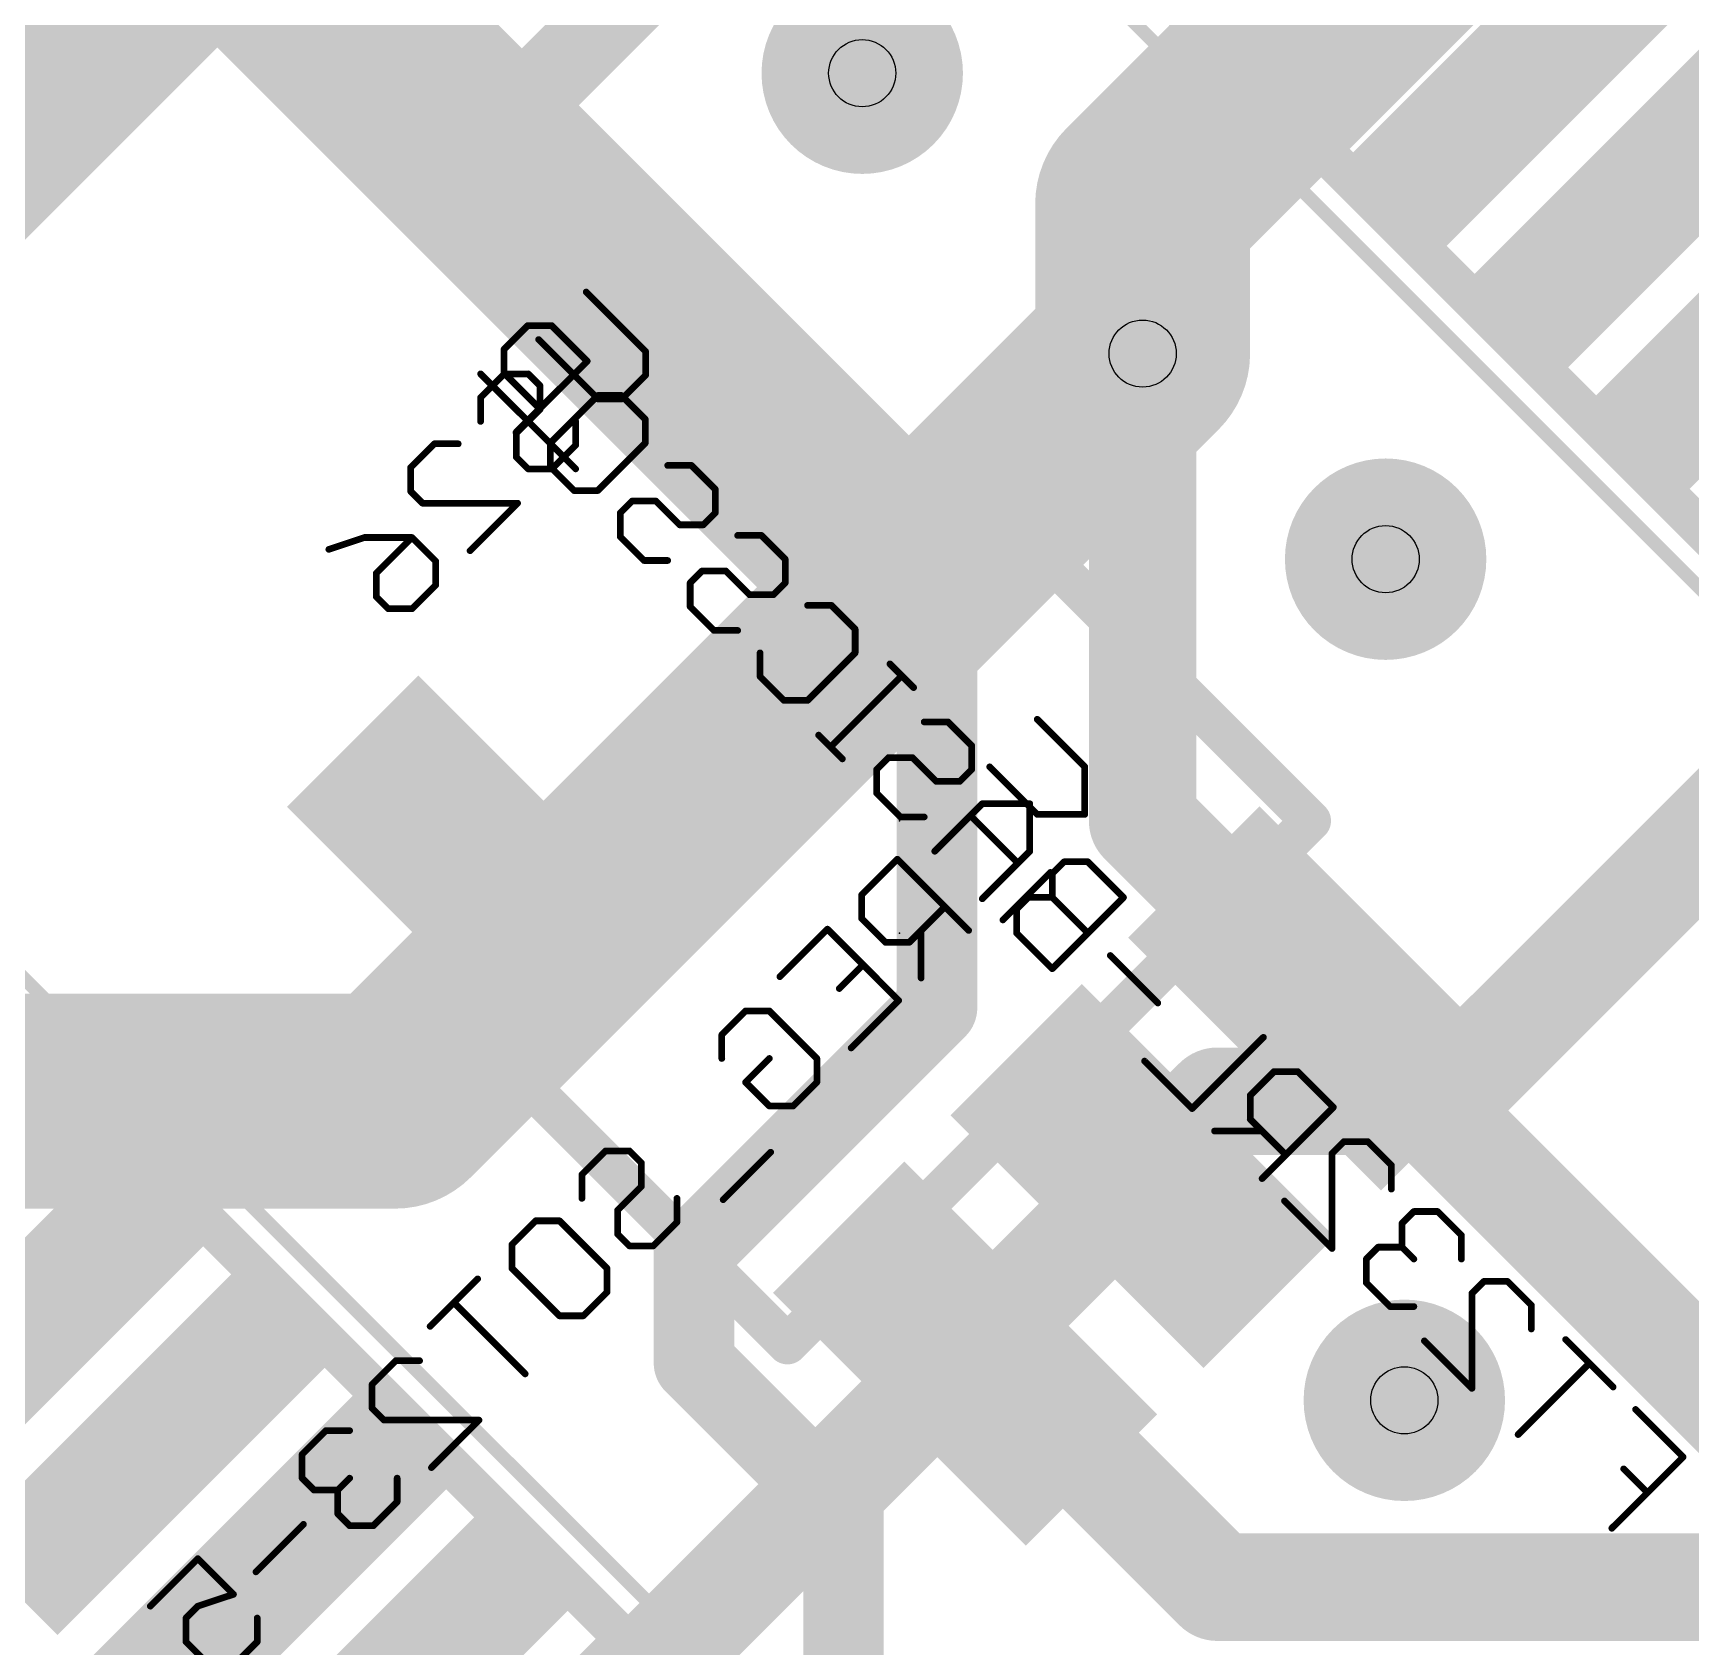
# Model space of a CAD drawing. Extents: x -76 to 580, y -41 to 95.
# Drawn here: x 114.24 to 120.51, y 7.62 to 13.73 of the extents above; entities that cross this region are included whole.
import ezdxf

# ---------------------------------------------------------------- set-up
doc = ezdxf.new("R2010")
doc.units = 0
for name, color, linetype in [('1', 22, 'CONTINUOUS'), ('16', 175, 'CONTINUOUS'), ('18', 82, 'CONTINUOUS'), ('22', 2, 'CONTINUOUS'), ('24', 7, 'CONTINUOUS'), ('26', 253, 'CONTINUOUS'), ('28', 253, 'CONTINUOUS'), ('29', 253, 'CONTINUOUS'), ('30', 253, 'CONTINUOUS'), ('32', 253, 'CONTINUOUS'), ('44', 253, 'CONTINUOUS'), ('52', 253, 'CONTINUOUS')]:
    doc.layers.add(name, color=color, linetype=linetype)

# ---------------------------------------------------------------- blocks, each defined once
blk = doc.blocks.new('RECT')
blk.add_solid([(-0.5, -0.5), (0.5, -0.5), (-0.5, 0.5), (0.5, 0.5)])
blk = doc.blocks.new('ROUNDV')
at = {"const_width": 0.5}
blk.add_lwpolyline([(0, -0.25, 1), (0, 0.25, 1), (0, -0.25)], format="xyb", dxfattribs=at)

msp = doc.modelspace()

# ---------------------------------------------------------------- linework, layer by layer
at = {"layer": '1'}
for points, const_width in [([(125.5822, 20.2233), (118.4404, 13.0815)], 0.8128), ([(115.0463, 14.3543), (112.2886, 11.5966)], 0.8128), ([(123.6023, 13.7179), (119.5718, 9.6874)], 0.4064), ([(118.4404, 13.0815), (118.4404, 12.5158)], 0.8128), ([(118.4404, 12.5158), (115.612, 9.6874)], 0.8128), ([(115.612, 9.6874), (99.3485, 9.6874)], 0.8128), ([(118.7232, 9.6874), (114.6927, 5.6569)], 0.4064), ([(119.5718, 9.6874), (118.7232, 9.6874)], 0.4064)]:
    msp.add_lwpolyline(points, dxfattribs=dict(at, const_width=const_width))
for points, const_width in [([(118.6436, 13.0815, 1), (118.2372, 13.0815)], 0.4064), ([(118.2967, 13.2252, 1), (118.5841, 12.9378)], 0.4064), ([(118.5841, 12.3721, 1), (118.2967, 12.6595)], 0.4064), ([(118.2372, 12.5158, 1), (118.6436, 12.5158)], 0.4064), ([(115.4683, 9.831, 1), (115.7556, 9.5437)], 0.4064), ([(115.612, 9.4842, 1), (115.612, 9.8906)], 0.4064), ([(118.7232, 9.789, 1), (118.7232, 9.5858)], 0.2032), ([(118.7951, 9.6155, 1), (118.6514, 9.7592)], 0.2032), ([(119.4999, 9.7592, 1), (119.6436, 9.6155)], 0.2032), ([(119.5718, 9.5858, 1), (119.5718, 9.789)], 0.2032)]:
    msp.add_lwpolyline(points, format="xyb", dxfattribs=dict(at, const_width=const_width))
at = {"layer": '16'}
for points, const_width in [([(117.9673, 15.3308), (116.0009, 13.3643)], 0.3048), ([(115.0463, 14.1421), (116.0009, 13.1875)], 0.8128), ([(119.3462, 13.9519), (118.4404, 13.0461)], 0.4064), ([(116.0009, 13.1875), (117.2736, 11.9148)], 0.8128), ([(116.0009, 13.3643), (116.0009, 13.1875)], 0.3048), ([(118.4404, 13.0461), (118.4404, 12.5158)], 0.4064), ([(118.4404, 12.5158), (118.4404, 10.748)], 0.4064), ([(117.2736, 11.9148), (117.3443, 11.8441)], 0.8128), ([(117.3443, 11.632), (117.3443, 11.8441)], 0.3048), ([(117.6626, 11.3137), (117.3443, 11.632)], 0.3048), ([(117.6626, 10.0409), (117.6626, 11.3137)], 0.3048), ([(118.4404, 10.748), (119.1122, 10.0762)], 0.4064), ([(119.1122, 10.0762), (121.1981, 7.9903)], 0.4064), ([(116.7433, 9.1217), (117.6626, 10.0409)], 0.3048), ([(116.7433, 8.6974), (116.7433, 9.1217)], 0.3048), ([(117.8394, 8.662), (117.7687, 8.7327)], 0.4064), ([(117.309, 8.1317), (116.7433, 8.6974)], 0.3048), ([(117.8394, 8.662), (117.9101, 8.662)], 0.4064), ([(117.9101, 8.662), (118.7232, 7.8489)], 0.4064), ([(117.309, 7.3186), (117.309, 8.1317)], 0.3048), ([(118.7232, 7.8489), (121.1274, 7.8489)], 0.4064)]:
    msp.add_lwpolyline(points, dxfattribs=dict(at, const_width=const_width))
for points, const_width in [([(116.1445, 13.3312, 1), (115.8572, 13.0439)], 0.4064), ([(115.8572, 13.0439, 1), (116.1445, 13.3312)], 0.4064), ([(116.0771, 13.3643, 1), (115.9247, 13.3643)], 0.1524), ([(115.947, 13.4182, 1), (116.0547, 13.3104)], 0.1524), ([(115.9247, 13.1875, 1), (116.0771, 13.1875)], 0.1524), ([(118.542, 13.0461, 1), (118.3388, 13.0461)], 0.2032), ([(118.3685, 13.118, 1), (118.5122, 12.9743)], 0.2032), ([(118.542, 12.5158, 1), (118.3388, 12.5158)], 0.2032), ([(118.3388, 12.5158, 1), (118.542, 12.5158)], 0.2032), ([(117.4173, 12.0585, 1), (117.1299, 11.7711)], 0.4064), ([(117.1299, 11.7711, 1), (117.4173, 12.0585)], 0.4064), ([(117.2006, 11.7004, 1), (117.488, 11.9878)], 0.4064), ([(117.4205, 11.8441, 1), (117.2681, 11.8441)], 0.1524), ([(117.3982, 11.6859, 1), (117.2904, 11.5781)], 0.1524), ([(117.2681, 11.632, 1), (117.4205, 11.632)], 0.1524), ([(117.7388, 11.3137, 1), (117.5864, 11.3137)], 0.1524), ([(117.6087, 11.2598, 1), (117.7164, 11.3676)], 0.1524), ([(118.5122, 10.8199, 1), (118.3685, 10.6762)], 0.2032), ([(118.3388, 10.748, 1), (118.542, 10.748)], 0.2032), ([(119.1841, 10.148, 1), (119.0404, 10.0044)], 0.2032), ([(119.0404, 10.0044, 1), (119.1841, 10.148)], 0.2032), ([(117.7164, 9.987, 1), (117.6087, 10.0948)], 0.1524), ([(117.5864, 10.0409, 1), (117.7388, 10.0409)], 0.1524), ([(116.8195, 9.1217, 1), (116.6671, 9.1217)], 0.1524), ([(116.6894, 9.1756, 1), (116.7972, 9.0678)], 0.1524), ([(117.8405, 8.8045, 1), (117.6969, 8.6609)], 0.2032), ([(116.7972, 8.7513, 1), (116.6894, 8.6435)], 0.1524), ([(117.8394, 8.7636, 1), (117.8394, 8.5604)], 0.2032), ([(117.982, 8.7338, 1), (117.8383, 8.5901)], 0.2032), ([(117.9101, 8.5604, 1), (117.9101, 8.7636)], 0.2032), ([(117.7676, 8.5901, 1), (117.9113, 8.7338)], 0.2032), ([(116.6671, 8.6974, 1), (116.8195, 8.6974)], 0.1524), ([(117.3852, 8.1317, 1), (117.2328, 8.1317)], 0.1524), ([(117.2551, 8.0778, 1), (117.3629, 8.1856)], 0.1524), ([(118.7232, 7.9505, 1), (118.7232, 7.7473)], 0.2032), ([(118.6514, 7.777, 1), (118.7951, 7.9207)], 0.2032)]:
    msp.add_lwpolyline(points, format="xyb", dxfattribs=dict(at, const_width=const_width))
at = {"layer": '22', "const_width": 0.1524}
for points in [[(123.2664, 9.1394), (115.9125, 16.4933)], [(111.7759, 12.3567), (119.1298, 5.0028)]]:
    msp.add_lwpolyline(points, dxfattribs=at)
at = {"layer": '24'}
for p in [(117.5211, 10.748), (117.5211, 10.3238)]:
    msp.add_point(p, dxfattribs=at)
at = {"layer": '26', "const_width": 0.0254}
for points in [[(116.3355, 12.7487), (116.5602, 12.524)], [(116.3805, 12.3442), (116.1558, 12.5689)], [(116.5602, 12.524), (116.5602, 12.4341)], [(116.026, 12.4391), (115.9361, 12.3492)], [(115.9361, 12.4391), (116.2956, 12.0796)], [(116.1159, 12.4391), (116.026, 12.4391)], [(116.1608, 12.3942), (116.1159, 12.4391)], [(116.5602, 12.4341), (116.4703, 12.3442)], [(115.9361, 12.3492), (115.9361, 12.2593)], [(116.1608, 12.3043), (116.1608, 12.3942)], [(116.4703, 12.3442), (116.3805, 12.3442)], [(116.0709, 12.2144), (116.1608, 12.3043)], [(116.2956, 12.2593), (116.2956, 12.1695)], [(115.6715, 12.0846), (115.7614, 12.1745)], [(115.7614, 12.1745), (115.8513, 12.1745)], [(116.0709, 12.1245), (116.0709, 12.2144)], [(116.2956, 12.1695), (116.2057, 12.0796)], [(116.1159, 12.0796), (116.0709, 12.1245)], [(115.6715, 11.9947), (115.6715, 12.0846)], [(116.2057, 12.0796), (116.1159, 12.0796)], [(115.7164, 11.9498), (115.6715, 11.9947)], [(116.076, 11.9498), (115.7164, 11.9498)], [(115.8962, 11.77), (116.076, 11.9498)], [(115.362, 11.7751), (115.4968, 11.82)], [(115.4968, 11.82), (115.6765, 11.82)], [(115.5417, 11.6852), (115.6765, 11.82)], [(115.6765, 11.82), (115.7664, 11.7301)], [(115.7664, 11.7301), (115.7664, 11.6403)], [(115.5417, 11.5953), (115.5417, 11.6852)], [(115.5867, 11.5504), (115.5417, 11.5953)], [(115.7664, 11.6403), (115.6765, 11.5504)], [(115.6765, 11.5504), (115.5867, 11.5504)]]:
    msp.add_lwpolyline(points, dxfattribs=at)
at = {"layer": '26', "const_width": 0.0127}
for points in [[(116.34, 12.7531, 1), (116.331, 12.7442)], [(116.1603, 12.5734, 1), (116.1513, 12.5644)], [(116.5666, 12.524, 1), (116.5539, 12.524)], [(116.5557, 12.5195, 1), (116.5647, 12.5284)], [(115.9406, 12.4436, 1), (115.9316, 12.4346)], [(116.026, 12.4455, 1), (116.026, 12.4328)], [(116.0305, 12.4346, 1), (116.0215, 12.4436)], [(116.1204, 12.4436, 1), (116.1114, 12.4346)], [(116.1159, 12.4328, 1), (116.1159, 12.4455)], [(116.5539, 12.4341, 1), (116.5666, 12.4341)], [(116.5647, 12.4296, 1), (116.5557, 12.4386)], [(115.9316, 12.3537, 1), (115.9406, 12.3447)], [(115.9425, 12.3492, 1), (115.9298, 12.3492)], [(116.1672, 12.3942, 1), (116.1545, 12.3942)], [(116.1563, 12.3897, 1), (116.1653, 12.3987)], [(116.3805, 12.3505, 1), (116.3805, 12.3378)], [(116.376, 12.3397, 1), (116.385, 12.3487)], [(116.4659, 12.3487, 1), (116.4748, 12.3397)], [(116.4703, 12.3378, 1), (116.4703, 12.3505)], [(116.1545, 12.3043, 1), (116.1672, 12.3043)], [(116.1653, 12.2998, 1), (116.1563, 12.3088)], [(115.9298, 12.2593, 1), (115.9425, 12.2593)], [(116.302, 12.2593, 1), (116.2893, 12.2593)], [(115.7614, 12.1808, 1), (115.7614, 12.1682)], [(115.7659, 12.17, 1), (115.7569, 12.179)], [(115.8513, 12.1681, 1), (115.8513, 12.1808)], [(116.0664, 12.2189, 1), (116.0754, 12.2099)], [(116.0773, 12.2144, 1), (116.0646, 12.2144)], [(116.2893, 12.1695, 1), (116.302, 12.1695)], [(116.3001, 12.165, 1), (116.2911, 12.174)], [(116.0754, 12.129, 1), (116.0664, 12.12)], [(116.0646, 12.1245, 1), (116.0773, 12.1245)], [(115.667, 12.0891, 1), (115.676, 12.0801)], [(115.6779, 12.0846, 1), (115.6652, 12.0846)], [(116.1159, 12.0859, 1), (116.1159, 12.0732)], [(116.1114, 12.0751, 1), (116.1204, 12.0841)], [(116.2013, 12.0841, 1), (116.2102, 12.0751)], [(116.2057, 12.0732, 1), (116.2057, 12.0859)], [(116.2911, 12.0751, 1), (116.3001, 12.0841)], [(115.676, 11.9992, 1), (115.667, 11.9903)], [(115.6652, 11.9947, 1), (115.6779, 11.9947)], [(115.7164, 11.9562, 1), (115.7164, 11.9435)], [(115.712, 11.9453, 1), (115.7209, 11.9543)], [(116.0804, 11.9453, 1), (116.0715, 11.9543)], [(116.076, 11.9435, 1), (116.076, 11.9562)], [(115.4968, 11.8264, 1), (115.4968, 11.8137)], [(115.4988, 11.814, 1), (115.4948, 11.826)], [(115.681, 11.8245, 1), (115.672, 11.8155)], [(115.681, 11.8155, 1), (115.672, 11.8245)], [(115.6765, 11.8137, 1), (115.6765, 11.8264)], [(115.36, 11.7811, 1), (115.364, 11.7691)], [(115.7728, 11.7301, 1), (115.7601, 11.7301)], [(115.7619, 11.7256, 1), (115.7709, 11.7346)], [(115.8917, 11.7745, 1), (115.9007, 11.7656)], [(115.5372, 11.6897, 1), (115.5462, 11.6807)], [(115.5481, 11.6852, 1), (115.5354, 11.6852)], [(115.5462, 11.5998, 1), (115.5372, 11.5908)], [(115.5354, 11.5953, 1), (115.5481, 11.5953)], [(115.7601, 11.6403, 1), (115.7728, 11.6403)], [(115.7709, 11.6358, 1), (115.7619, 11.6447)], [(115.5867, 11.5567, 1), (115.5867, 11.544)], [(115.5822, 11.5459, 1), (115.5911, 11.5549)], [(115.672, 11.5549, 1), (115.681, 11.5459)], [(115.6765, 11.544, 1), (115.6765, 11.5567)]]:
    msp.add_lwpolyline(points, format="xyb", dxfattribs=at)
at = {"layer": '28'}
for points, const_width in [([(123.0373, 9.1394), (115.9125, 16.2642)], 0.0508), ([(116.1147, 12.6218), (116.0248, 12.5319)], 0.0254), ([(116.2046, 12.6218), (116.1147, 12.6218)], 0.0254), ([(116.3394, 12.487), (116.2046, 12.6218)], 0.0254), ([(116.0248, 12.5319), (116.0248, 12.442)], 0.0254), ([(116.0698, 12.2174), (116.3394, 12.487)], 0.0254), ([(116.0248, 12.442), (116.1597, 12.3072)], 0.0254), ([(112.005, 12.3567), (119.1298, 5.2319)], 0.0508), ([(116.1996, 12.1774), (116.3793, 12.3572)], 0.0254), ([(116.3793, 12.3572), (116.4692, 12.3572)], 0.0254), ([(116.4692, 12.3572), (116.5591, 12.2673)], 0.0254), ([(116.5591, 12.2673), (116.5591, 12.1774)], 0.0254), ([(116.1996, 12.0876), (116.1996, 12.1774)], 0.0254), ([(116.5591, 12.1774), (116.3793, 11.9977)], 0.0254), ([(116.6439, 12.0926), (116.7338, 12.0926)], 0.0254), ([(116.7338, 12.0926), (116.8237, 12.0027)], 0.0254), ([(116.2894, 11.9977), (116.1996, 12.0876)], 0.0254), ([(116.3793, 11.9977), (116.2894, 11.9977)], 0.0254), ([(116.8237, 12.0027), (116.8237, 11.9128)], 0.0254), ([(116.5091, 11.9578), (116.4642, 11.9128)], 0.0254), ([(116.4642, 11.9128), (116.4642, 11.823)], 0.0254), ([(116.599, 11.9578), (116.5091, 11.9578)], 0.0254), ([(116.6889, 11.8679), (116.599, 11.9578)], 0.0254), ([(116.8237, 11.9128), (116.7787, 11.8679)], 0.0254), ([(116.7787, 11.8679), (116.6889, 11.8679)], 0.0254), ([(116.4642, 11.823), (116.554, 11.7331)], 0.0254), ([(116.9085, 11.828), (116.9984, 11.828)], 0.0254), ([(116.9984, 11.828), (117.0883, 11.7381)], 0.0254), ([(116.554, 11.7331), (116.6439, 11.7331)], 0.0254), ([(117.0883, 11.7381), (117.0883, 11.6482)], 0.0254), ([(116.7737, 11.6932), (116.7288, 11.6482)], 0.0254), ([(116.8636, 11.6932), (116.7737, 11.6932)], 0.0254), ([(116.9535, 11.6033), (116.8636, 11.6932)], 0.0254), ([(116.7288, 11.6482), (116.7288, 11.5584)], 0.0254), ([(117.0433, 11.6033), (116.9535, 11.6033)], 0.0254), ([(117.0883, 11.6482), (117.0433, 11.6033)], 0.0254), ([(116.7288, 11.5584), (116.8186, 11.4685)], 0.0254), ([(117.1731, 11.5634), (117.263, 11.5634)], 0.0254), ([(117.263, 11.5634), (117.3529, 11.4735)], 0.0254), ([(116.8186, 11.4685), (116.9085, 11.4685)], 0.0254), ([(117.3529, 11.4735), (117.3529, 11.3836)], 0.0254), ([(116.9934, 11.2938), (116.9934, 11.3836)], 0.0254), ([(117.3529, 11.3836), (117.1731, 11.2039)], 0.0254), ([(117.5742, 11.2522), (117.4844, 11.3421)], 0.0254), ([(117.0833, 11.2039), (116.9934, 11.2938)], 0.0254), ([(117.2597, 11.0275), (117.5293, 11.2971)], 0.0254), ([(117.1731, 11.2039), (117.0833, 11.2039)], 0.0254), ([(117.6141, 11.1224), (117.704, 11.1224)], 0.0254), ([(117.704, 11.1224), (117.7939, 11.0325)], 0.0254), ([(118.0418, 11.1322), (118.2215, 10.9524)], 0.0254), ([(117.3046, 10.9825), (117.2147, 11.0724)], 0.0254), ([(117.7939, 11.0325), (117.7939, 10.9426)], 0.0254), ([(117.4793, 10.9876), (117.4344, 10.9426)], 0.0254), ([(117.5692, 10.9876), (117.4793, 10.9876)], 0.0254), ([(117.6591, 10.8977), (117.5692, 10.9876)], 0.0254), ([(117.4344, 10.9426), (117.4344, 10.8528)], 0.0254), ([(117.7939, 10.9426), (117.749, 10.8977)], 0.0254), ([(118.0418, 10.7727), (117.862, 10.9524)], 0.0254), ([(118.2215, 10.9524), (118.2215, 10.7727)], 0.0254), ([(117.4344, 10.8528), (117.5243, 10.7629)], 0.0254), ([(117.749, 10.8977), (117.6591, 10.8977)], 0.0254), ([(117.8338, 10.8128), (117.654, 10.6331)], 0.0254), ([(118.0136, 10.8128), (117.8338, 10.8128)], 0.0254), ([(118.0136, 10.6331), (118.0136, 10.8128)], 0.0254), ([(117.5243, 10.7629), (117.6141, 10.7629)], 0.0254), ([(117.9686, 10.5881), (117.7889, 10.7679)], 0.0254), ([(118.2215, 10.7727), (118.0418, 10.7727)], 0.0254), ([(117.5126, 10.603), (117.3778, 10.4682)], 0.0254), ([(117.7822, 10.3334), (117.5126, 10.603)], 0.0254), ([(117.8338, 10.4533), (118.0136, 10.6331)], 0.0254), ([(118.1433, 10.5932), (118.0984, 10.5482)], 0.0254), ([(118.2332, 10.5932), (118.1433, 10.5932)], 0.0254), ([(118.368, 10.4584), (118.2332, 10.5932)], 0.0254), ([(118.0918, 10.553), (117.912, 10.3733)], 0.0254), ([(118.0984, 10.5482), (118.0984, 10.4584)], 0.0254), ([(117.3778, 10.4682), (117.3778, 10.3783)], 0.0254), ([(117.5575, 10.2884), (117.6923, 10.4232)], 0.0254), ([(118.0085, 10.4584), (117.9636, 10.4134)], 0.0254), ([(117.9636, 10.4134), (117.9636, 10.3235)], 0.0254), ([(118.0984, 10.4584), (118.0085, 10.4584)], 0.0254), ([(118.0984, 10.1887), (118.368, 10.4584)], 0.0254), ([(118.2332, 10.3235), (118.0984, 10.4584)], 0.0254), ([(117.0682, 10.1586), (117.248, 10.3384)], 0.0254), ([(117.248, 10.3384), (117.5176, 10.0687)], 0.0254), ([(117.3778, 10.3783), (117.4676, 10.2884)], 0.0254), ([(117.4676, 10.2884), (117.5575, 10.2884)], 0.0254), ([(117.6025, 10.3334), (117.6025, 10.1536)], 0.0254), ([(117.9636, 10.3235), (118.0984, 10.1887)], 0.0254), ([(118.4978, 10.0589), (118.3181, 10.2387)], 0.0254), ([(117.3828, 10.2036), (117.2929, 10.1137)], 0.0254), ([(116.8485, 9.939), (116.9384, 10.0288)], 0.0254), ([(116.9384, 10.0288), (117.0283, 10.0288)], 0.0254), ([(117.0283, 10.0288), (117.2081, 9.8491)], 0.0254), ([(117.5176, 10.0687), (117.3378, 9.889)], 0.0254), ([(116.8485, 9.8491), (116.8485, 9.939)], 0.0254), ([(118.8972, 9.9292), (118.6276, 9.6595)], 0.0254), ([(116.9384, 9.7592), (117.0283, 9.8491)], 0.0254), ([(117.2081, 9.8491), (117.2081, 9.7592)], 0.0254), ([(118.6276, 9.6595), (118.4479, 9.8393)], 0.0254), ([(118.9372, 9.7994), (118.8473, 9.7095)], 0.0254), ([(119.027, 9.7994), (118.9372, 9.7994)], 0.0254), ([(119.1618, 9.6646), (119.027, 9.7994)], 0.0254), ([(117.0283, 9.6693), (116.9384, 9.7592)], 0.0254), ([(117.2081, 9.7592), (117.1182, 9.6693)], 0.0254), ([(118.8473, 9.7095), (118.8473, 9.6196)], 0.0254), ([(117.1182, 9.6693), (117.0283, 9.6693)], 0.0254), ([(118.8922, 9.3949), (119.1618, 9.6646)], 0.0254), ([(118.8473, 9.6196), (118.9821, 9.4848)], 0.0254), ([(118.8922, 9.5747), (118.7125, 9.5747)], 0.0254), ([(119.1568, 9.4898), (119.2018, 9.5348)], 0.0254), ([(119.2018, 9.5348), (119.2916, 9.5348)], 0.0254), ([(119.2916, 9.5348), (119.3815, 9.4449)], 0.0254), ([(116.3193, 9.4097), (116.4092, 9.4996)], 0.0254), ([(116.4092, 9.4996), (116.4991, 9.4996)], 0.0254), ([(116.4991, 9.4996), (116.544, 9.4547)], 0.0254), ([(117.0333, 9.4946), (116.8536, 9.3148)], 0.0254), ([(119.1568, 9.1303), (119.1568, 9.4898)], 0.0254), ([(116.3193, 9.3199), (116.3193, 9.4097)], 0.0254), ([(116.544, 9.4547), (116.544, 9.3648)], 0.0254), ([(119.3815, 9.4449), (119.3815, 9.355)], 0.0254), ([(116.544, 9.3648), (116.4542, 9.2749)], 0.0254), ([(116.4542, 9.2749), (116.4542, 9.1851)], 0.0254), ([(116.6789, 9.23), (116.6789, 9.3199)], 0.0254), ([(118.9771, 9.3101), (119.1568, 9.1303)], 0.0254), ([(119.4664, 9.2702), (119.4214, 9.2252)], 0.0254), ([(119.5562, 9.2702), (119.4664, 9.2702)], 0.0254), ([(119.6461, 9.1803), (119.5562, 9.2702)], 0.0254), ([(116.0547, 9.1451), (116.1446, 9.235)], 0.0254), ([(116.1446, 9.235), (116.2345, 9.235)], 0.0254), ([(116.2345, 9.235), (116.4143, 9.0553)], 0.0254), ([(116.589, 9.1401), (116.6789, 9.23)], 0.0254), ([(119.4214, 9.2252), (119.4214, 9.1353)], 0.0254), ([(116.0547, 9.0553), (116.0547, 9.1451)], 0.0254), ([(116.4542, 9.1851), (116.4991, 9.1401)], 0.0254), ([(119.6461, 9.0904), (119.6461, 9.1803)], 0.0254), ([(116.4991, 9.1401), (116.589, 9.1401)], 0.0254), ([(119.3315, 9.1353), (119.2866, 9.0904)], 0.0254), ([(119.2866, 9.0904), (119.2866, 9.0005)], 0.0254), ([(119.4214, 9.1353), (119.3315, 9.1353)], 0.0254), ([(119.4214, 9.1353), (119.4664, 9.0904)], 0.0254), ([(116.2345, 8.8755), (116.0547, 9.0553)], 0.0254), ([(116.4143, 9.0553), (116.4143, 8.9654)], 0.0254), ([(115.925, 9.0154), (115.7452, 8.8356)], 0.0254), ([(116.4143, 8.9654), (116.3244, 8.8755)], 0.0254), ([(119.2866, 9.0005), (119.3765, 8.9107)], 0.0254), ([(119.686, 8.9606), (119.731, 9.0056)], 0.0254), ([(119.686, 8.6011), (119.686, 8.9606)], 0.0254), ([(119.731, 9.0056), (119.8208, 9.0056)], 0.0254), ([(119.8208, 9.0056), (119.9107, 8.9157)], 0.0254), ([(116.1047, 8.6558), (115.8351, 8.9255)], 0.0254), ([(119.3765, 8.9107), (119.4664, 8.9107)], 0.0254), ([(119.9107, 8.9157), (119.9107, 8.8258)], 0.0254), ([(116.3244, 8.8755), (116.2345, 8.8755)], 0.0254), ([(119.5063, 8.7809), (119.686, 8.6011)], 0.0254), ([(120.2203, 8.6061), (120.0405, 8.7859)], 0.0254), ([(115.5255, 8.6159), (115.6154, 8.7058)], 0.0254), ([(115.6154, 8.7058), (115.7053, 8.7058)], 0.0254), ([(119.8607, 8.4264), (120.1304, 8.696)], 0.0254), ([(115.5255, 8.526), (115.5255, 8.6159)], 0.0254), ([(115.5705, 8.4811), (115.5255, 8.526)], 0.0254), ([(120.4849, 8.3415), (120.3051, 8.5213)], 0.0254), ([(115.93, 8.4811), (115.5705, 8.4811)], 0.0254), ([(115.7502, 8.3014), (115.93, 8.4811)], 0.0254), ([(115.3508, 8.4412), (115.2609, 8.3513)], 0.0254), ([(115.4407, 8.4412), (115.3508, 8.4412)], 0.0254), ([(115.2609, 8.3513), (115.2609, 8.2614)], 0.0254), ([(120.2152, 8.0719), (120.4849, 8.3415)], 0.0254), ([(120.35, 8.2067), (120.2602, 8.2966)], 0.0254), ([(115.2609, 8.2614), (115.3059, 8.2165)], 0.0254), ([(115.3059, 8.2165), (115.3957, 8.2165)], 0.0254), ([(115.3957, 8.2165), (115.4407, 8.2614)], 0.0254), ([(115.3957, 8.2165), (115.3957, 8.1266)], 0.0254), ([(115.6204, 8.1716), (115.6204, 8.2614)], 0.0254), ([(115.5306, 8.0817), (115.6204, 8.1716)], 0.0254), ([(115.266, 8.0867), (115.0862, 7.907)], 0.0254), ([(115.3957, 8.1266), (115.4407, 8.0817)], 0.0254), ([(115.4407, 8.0817), (115.5306, 8.0817)], 0.0254), ([(114.6868, 7.7772), (114.8665, 7.9569)], 0.0254), ([(114.8665, 7.9569), (115.0014, 7.8221)], 0.0254), ([(114.8665, 7.7772), (114.8216, 7.7322)], 0.0254), ([(115.0014, 7.8221), (114.8665, 7.7772)], 0.0254), ([(114.8216, 7.7322), (114.8216, 7.6424)], 0.0254), ([(115.0912, 7.6424), (115.0912, 7.7322)], 0.0254), ([(114.8216, 7.6424), (114.9115, 7.5525)], 0.0254), ([(115.0014, 7.5525), (115.0912, 7.6424)], 0.0254)]:
    msp.add_lwpolyline(points, dxfattribs=dict(at, const_width=const_width))
at = {"layer": '28', "const_width": 0.0127}
for points in [[(116.1147, 12.6282, 1), (116.1147, 12.6155)], [(116.1192, 12.6173, 1), (116.1102, 12.6263)], [(116.2091, 12.6263, 1), (116.2001, 12.6173)], [(116.2046, 12.6155, 1), (116.2046, 12.6282)], [(116.0203, 12.5364, 1), (116.0293, 12.5274)], [(116.0312, 12.5319, 1), (116.0185, 12.5319)], [(116.3439, 12.4825, 1), (116.3349, 12.4915)], [(116.3349, 12.4825, 1), (116.3439, 12.4915)], [(116.0293, 12.4465, 1), (116.0203, 12.4376)], [(116.0185, 12.442, 1), (116.0312, 12.442)], [(116.3793, 12.3636, 1), (116.3793, 12.3509)], [(116.3838, 12.3527, 1), (116.3748, 12.3617)], [(116.4737, 12.3617, 1), (116.4647, 12.3527)], [(116.4692, 12.3509, 1), (116.4692, 12.3636)], [(116.1552, 12.3027, 1), (116.1641, 12.3117)], [(116.0653, 12.2218, 1), (116.0743, 12.2129)], [(116.5654, 12.2673, 1), (116.5527, 12.2673)], [(116.5546, 12.2628, 1), (116.5636, 12.2718)], [(116.2059, 12.1774, 1), (116.1932, 12.1774)], [(116.1951, 12.1819, 1), (116.2041, 12.173)], [(116.5527, 12.1774, 1), (116.5654, 12.1774)], [(116.5636, 12.173, 1), (116.5546, 12.1819)], [(116.6439, 12.099, 1), (116.6439, 12.0863)], [(116.7383, 12.0971, 1), (116.7293, 12.0881)], [(116.7338, 12.0863, 1), (116.7338, 12.099)], [(116.2041, 12.0921, 1), (116.1951, 12.0831)], [(116.1932, 12.0876, 1), (116.2059, 12.0876)], [(116.2894, 12.004, 1), (116.2894, 11.9913)], [(116.285, 11.9932, 1), (116.2939, 12.0022)], [(116.3748, 12.0022, 1), (116.3838, 11.9932)], [(116.3793, 11.9913, 1), (116.3793, 12.004)], [(116.83, 12.0027, 1), (116.8173, 12.0027)], [(116.8192, 11.9982, 1), (116.8282, 12.0072)], [(116.4705, 11.9128, 1), (116.4578, 11.9128)], [(116.4597, 11.9173, 1), (116.4687, 11.9084)], [(116.5091, 11.9641, 1), (116.5091, 11.9514)], [(116.5136, 11.9533, 1), (116.5046, 11.9623)], [(116.6035, 11.9623, 1), (116.5945, 11.9533)], [(116.599, 11.9514, 1), (116.599, 11.9641)], [(116.8173, 11.9128, 1), (116.83, 11.9128)], [(116.8282, 11.9084, 1), (116.8192, 11.9173)], [(116.6889, 11.8743, 1), (116.6889, 11.8616)], [(116.6844, 11.8634, 1), (116.6934, 11.8724)], [(116.7743, 11.8724, 1), (116.7832, 11.8634)], [(116.7787, 11.8616, 1), (116.7787, 11.8743)], [(116.4687, 11.8275, 1), (116.4597, 11.8185)], [(116.4578, 11.823, 1), (116.4705, 11.823)], [(116.9085, 11.8343, 1), (116.9085, 11.8216)], [(117.0029, 11.8325, 1), (116.9939, 11.8235)], [(116.9984, 11.8216, 1), (116.9984, 11.8343)], [(116.554, 11.7394, 1), (116.554, 11.7267)], [(116.5496, 11.7286, 1), (116.5585, 11.7376)], [(116.6439, 11.7267, 1), (116.6439, 11.7394)], [(117.0946, 11.7381, 1), (117.0819, 11.7381)], [(117.0838, 11.7336, 1), (117.0928, 11.7426)], [(116.7737, 11.6995, 1), (116.7737, 11.6868)], [(116.7782, 11.6887, 1), (116.7692, 11.6977)], [(116.8681, 11.6977, 1), (116.8591, 11.6887)], [(116.8636, 11.6868, 1), (116.8636, 11.6995)], [(116.7351, 11.6482, 1), (116.7224, 11.6482)], [(116.7243, 11.6527, 1), (116.7333, 11.6437)], [(116.9535, 11.6097, 1), (116.9535, 11.597)], [(116.949, 11.5988, 1), (116.958, 11.6078)], [(117.0389, 11.6078, 1), (117.0478, 11.5988)], [(117.0433, 11.597, 1), (117.0433, 11.6097)], [(117.0819, 11.6482, 1), (117.0946, 11.6482)], [(117.0928, 11.6437, 1), (117.0838, 11.6527)], [(116.7224, 11.5584, 1), (116.7351, 11.5584)], [(116.7333, 11.5628, 1), (116.7243, 11.5539)], [(117.1731, 11.5697, 1), (117.1731, 11.557)], [(117.2675, 11.5679, 1), (117.2585, 11.5589)], [(117.263, 11.557, 1), (117.263, 11.5697)], [(116.8186, 11.4748, 1), (116.8186, 11.4621)], [(116.8142, 11.464, 1), (116.8231, 11.473)], [(116.9085, 11.4621, 1), (116.9085, 11.4748)], [(117.3592, 11.4735, 1), (117.3465, 11.4735)], [(117.3484, 11.469, 1), (117.3574, 11.478)], [(116.9997, 11.3836, 1), (116.987, 11.3836)], [(117.3465, 11.3836, 1), (117.3592, 11.3836)], [(117.3574, 11.3791, 1), (117.3484, 11.3881)], [(117.4888, 11.3465, 1), (117.4799, 11.3376)], [(116.987, 11.2938, 1), (116.9997, 11.2938)], [(116.9979, 11.2982, 1), (116.9889, 11.2893)], [(117.5338, 11.2926, 1), (117.5248, 11.3016)], [(117.5697, 11.2477, 1), (117.5787, 11.2567)], [(117.0833, 11.2102, 1), (117.0833, 11.1975)], [(117.0788, 11.1994, 1), (117.0877, 11.2084)], [(117.1686, 11.2084, 1), (117.1776, 11.1994)], [(117.1731, 11.1975, 1), (117.1731, 11.2102)], [(117.6141, 11.1287, 1), (117.6141, 11.116)], [(117.7085, 11.1269, 1), (117.6995, 11.1179)], [(117.704, 11.116, 1), (117.704, 11.1287)], [(118.0463, 11.1367, 1), (118.0373, 11.1277)], [(117.2192, 11.0769, 1), (117.2102, 11.0679)], [(117.2552, 11.032, 1), (117.2641, 11.023)], [(117.8002, 11.0325, 1), (117.7875, 11.0325)], [(117.7894, 11.028, 1), (117.7984, 11.037)], [(117.3001, 10.978, 1), (117.3091, 10.987)], [(117.4793, 10.9939, 1), (117.4793, 10.9812)], [(117.4838, 10.9831, 1), (117.4748, 10.9921)], [(117.5737, 10.9921, 1), (117.5647, 10.9831)], [(117.5692, 10.9812, 1), (117.5692, 10.9939)], [(117.4407, 10.9426, 1), (117.428, 10.9426)], [(117.4299, 10.9471, 1), (117.4389, 10.9381)], [(117.7875, 10.9426, 1), (117.8002, 10.9426)], [(117.7984, 10.9381, 1), (117.7894, 10.9471)], [(117.8665, 10.9569, 1), (117.8575, 10.948)], [(118.2279, 10.9524, 1), (118.2152, 10.9524)], [(118.217, 10.948, 1), (118.226, 10.9569)], [(117.428, 10.8528, 1), (117.4407, 10.8528)], [(117.4389, 10.8572, 1), (117.4299, 10.8483)], [(117.6591, 10.904, 1), (117.6591, 10.8913)], [(117.6546, 10.8932, 1), (117.6636, 10.9022)], [(117.7445, 10.9022, 1), (117.7534, 10.8932)], [(117.749, 10.8913, 1), (117.749, 10.904)], [(117.8338, 10.8192, 1), (117.8338, 10.8065)], [(117.8383, 10.8084, 1), (117.8293, 10.8173)], [(118.0199, 10.8128, 1), (118.0072, 10.8128)], [(118.0136, 10.8065, 1), (118.0136, 10.8192)], [(117.5243, 10.7692, 1), (117.5243, 10.7565)], [(117.5198, 10.7584, 1), (117.5287, 10.7674)], [(117.6141, 10.7565, 1), (117.6141, 10.7692)], [(117.7933, 10.7724, 1), (117.7844, 10.7634)], [(118.0418, 10.779, 1), (118.0418, 10.7663)], [(118.0373, 10.7682, 1), (118.0463, 10.7772)], [(118.2152, 10.7727, 1), (118.2279, 10.7727)], [(118.2215, 10.7663, 1), (118.2215, 10.779)], [(117.5171, 10.6075, 1), (117.5081, 10.5985)], [(117.5171, 10.5985, 1), (117.5081, 10.6075)], [(117.6496, 10.6376, 1), (117.6585, 10.6286)], [(117.9641, 10.5837, 1), (117.9731, 10.5926)], [(118.0072, 10.6331, 1), (118.0199, 10.6331)], [(118.018, 10.6286, 1), (118.0091, 10.6376)], [(118.1433, 10.5995, 1), (118.1433, 10.5868)], [(118.1478, 10.5887, 1), (118.1389, 10.5977)], [(118.2377, 10.5977, 1), (118.2287, 10.5887)], [(118.2332, 10.5868, 1), (118.2332, 10.5995)], [(118.0962, 10.5485, 1), (118.0873, 10.5575)], [(118.0939, 10.5527, 1), (118.1029, 10.5438)], [(118.1048, 10.5482, 1), (118.0921, 10.5482)], [(117.3841, 10.4682, 1), (117.3714, 10.4682)], [(117.3733, 10.4727, 1), (117.3822, 10.4637)], [(117.6968, 10.4187, 1), (117.6878, 10.4277)], [(117.8293, 10.4578, 1), (117.8383, 10.4488)], [(117.9699, 10.4134, 1), (117.9572, 10.4134)], [(117.9591, 10.4179, 1), (117.9681, 10.4089)], [(118.0085, 10.4647, 1), (118.0085, 10.452)], [(118.013, 10.4539, 1), (118.004, 10.4629)], [(118.1029, 10.4629, 1), (118.0939, 10.4539)], [(118.0921, 10.4584, 1), (118.1048, 10.4584)], [(118.0984, 10.452, 1), (118.0984, 10.4647)], [(118.3725, 10.4539, 1), (118.3635, 10.4629)], [(118.3635, 10.4539, 1), (118.3725, 10.4629)], [(117.2525, 10.3429, 1), (117.2435, 10.3339)], [(117.2525, 10.3339, 1), (117.2435, 10.3429)], [(117.3714, 10.3783, 1), (117.3841, 10.3783)], [(117.3822, 10.3828, 1), (117.3733, 10.3738)], [(117.9075, 10.3778, 1), (117.9165, 10.3688)], [(117.4676, 10.2948, 1), (117.4676, 10.2821)], [(117.4631, 10.2839, 1), (117.4721, 10.2929)], [(117.553, 10.2929, 1), (117.562, 10.2839)], [(117.5575, 10.2821, 1), (117.5575, 10.2948)], [(117.6088, 10.3334, 1), (117.5961, 10.3334)], [(117.7777, 10.3289, 1), (117.7867, 10.3378)], [(117.9681, 10.328, 1), (117.9591, 10.3191)], [(117.9572, 10.3235, 1), (117.9699, 10.3235)], [(118.2287, 10.3191, 1), (118.2377, 10.328)], [(118.3226, 10.2432, 1), (118.3136, 10.2342)], [(117.0637, 10.1631, 1), (117.0727, 10.1541)], [(117.3873, 10.1991, 1), (117.3783, 10.2081)], [(117.5961, 10.1536, 1), (117.6088, 10.1536)], [(118.0939, 10.1932, 1), (118.1029, 10.1842)], [(118.0939, 10.1842, 1), (118.1029, 10.1932)], [(117.2884, 10.1182, 1), (117.2974, 10.1092)], [(116.9384, 10.0352, 1), (116.9384, 10.0225)], [(116.9429, 10.0244, 1), (116.9339, 10.0333)], [(117.0328, 10.0333, 1), (117.0238, 10.0243)], [(117.0283, 10.0225, 1), (117.0283, 10.0352)], [(117.5221, 10.0643, 1), (117.5131, 10.0732)], [(117.5131, 10.0643, 1), (117.5221, 10.0732)], [(118.4933, 10.0545, 1), (118.5023, 10.0634)], [(116.8549, 9.939, 1), (116.8422, 9.939)], [(116.8441, 9.9434, 1), (116.853, 9.9345)], [(118.9017, 9.9247, 1), (118.8928, 9.9336)], [(116.8422, 9.8491, 1), (116.8549, 9.8491)], [(117.0328, 9.8446, 1), (117.0238, 9.8536)], [(117.2144, 9.8491, 1), (117.2017, 9.8491)], [(117.2036, 9.8446, 1), (117.2126, 9.8536)], [(117.3334, 9.8935, 1), (117.3423, 9.8845)], [(118.4523, 9.8438, 1), (118.4434, 9.8348)], [(118.9372, 9.8057, 1), (118.9372, 9.793)], [(118.9416, 9.7949, 1), (118.9327, 9.8039)], [(119.0315, 9.8039, 1), (119.0225, 9.7949)], [(119.027, 9.793, 1), (119.027, 9.8057)], [(116.9429, 9.7637, 1), (116.9339, 9.7547)], [(116.9339, 9.7637, 1), (116.9429, 9.7547)], [(117.2017, 9.7592, 1), (117.2144, 9.7592)], [(117.2126, 9.7547, 1), (117.2036, 9.7637)], [(118.8536, 9.7095, 1), (118.8409, 9.7095)], [(118.8428, 9.714, 1), (118.8518, 9.705)], [(117.0283, 9.6757, 1), (117.0283, 9.663)], [(117.0238, 9.6648, 1), (117.0328, 9.6738)], [(117.1137, 9.6738, 1), (117.1227, 9.6648)], [(117.1182, 9.663, 1), (117.1182, 9.6757)], [(118.6231, 9.664, 1), (118.6321, 9.655)], [(118.6231, 9.655, 1), (118.6321, 9.664)], [(119.1663, 9.6601, 1), (119.1574, 9.669)], [(119.1574, 9.6601, 1), (119.1663, 9.669)], [(118.8518, 9.6241, 1), (118.8428, 9.6151)], [(118.8409, 9.6196, 1), (118.8536, 9.6196)], [(118.7125, 9.581, 1), (118.7125, 9.5683)], [(118.8922, 9.5683, 1), (118.8922, 9.581)], [(119.2018, 9.5411, 1), (119.2018, 9.5284)], [(119.2062, 9.5303, 1), (119.1973, 9.5393)], [(119.2961, 9.5393, 1), (119.2871, 9.5303)], [(119.2916, 9.5284, 1), (119.2916, 9.5411)], [(116.4092, 9.506, 1), (116.4092, 9.4933)], [(116.4137, 9.4951, 1), (116.4047, 9.5041)], [(116.5036, 9.5041, 1), (116.4946, 9.4951)], [(116.4991, 9.4933, 1), (116.4991, 9.506)], [(117.0378, 9.4901, 1), (117.0288, 9.4991)], [(118.9776, 9.4803, 1), (118.9866, 9.4893)], [(119.1632, 9.4898, 1), (119.1505, 9.4898)], [(119.1523, 9.4943, 1), (119.1613, 9.4853)], [(116.3257, 9.4097, 1), (116.313, 9.4097)], [(116.3149, 9.4142, 1), (116.3238, 9.4053)], [(116.5504, 9.4547, 1), (116.5377, 9.4547)], [(116.5395, 9.4502, 1), (116.5485, 9.4592)], [(119.3879, 9.4449, 1), (119.3752, 9.4449)], [(119.377, 9.4404, 1), (119.386, 9.4494)], [(116.5377, 9.3648, 1), (116.5504, 9.3648)], [(116.5485, 9.3603, 1), (116.5395, 9.3693)], [(118.8877, 9.3994, 1), (118.8967, 9.3904)], [(119.3752, 9.355, 1), (119.3879, 9.355)], [(116.313, 9.3199, 1), (116.3257, 9.3199)], [(116.4605, 9.2749, 1), (116.4478, 9.2749)], [(116.4497, 9.2794, 1), (116.4586, 9.2704)], [(116.6852, 9.3199, 1), (116.6725, 9.3199)], [(116.8491, 9.3193, 1), (116.8581, 9.3104)], [(118.9815, 9.3146, 1), (118.9726, 9.3056)], [(119.4664, 9.2765, 1), (119.4664, 9.2638)], [(119.4708, 9.2657, 1), (119.4619, 9.2747)], [(119.5607, 9.2747, 1), (119.5517, 9.2657)], [(119.5562, 9.2638, 1), (119.5562, 9.2765)], [(116.1446, 9.2414, 1), (116.1446, 9.2287)], [(116.1491, 9.2305, 1), (116.1401, 9.2395)], [(116.239, 9.2395, 1), (116.23, 9.2305)], [(116.2345, 9.2287, 1), (116.2345, 9.2414)], [(116.6725, 9.23, 1), (116.6852, 9.23)], [(116.6833, 9.2255, 1), (116.6744, 9.2345)], [(119.4278, 9.2252, 1), (119.4151, 9.2252)], [(119.4169, 9.2297, 1), (119.4259, 9.2207)], [(116.0502, 9.1496, 1), (116.0592, 9.1407)], [(116.0611, 9.1451, 1), (116.0484, 9.1451)], [(116.4586, 9.1895, 1), (116.4497, 9.1806)], [(116.4478, 9.1851, 1), (116.4605, 9.1851)], [(119.6525, 9.1803, 1), (119.6398, 9.1803)], [(119.6416, 9.1758, 1), (119.6506, 9.1848)], [(116.4991, 9.1465, 1), (116.4991, 9.1338)], [(116.4946, 9.1356, 1), (116.5036, 9.1446)], [(116.5845, 9.1446, 1), (116.5935, 9.1356)], [(116.589, 9.1338, 1), (116.589, 9.1465)], [(119.1505, 9.1303, 1), (119.1632, 9.1303)], [(119.1523, 9.1258, 1), (119.1613, 9.1348)], [(119.2821, 9.0949, 1), (119.2911, 9.0859)], [(119.293, 9.0904, 1), (119.2803, 9.0904)], [(119.3315, 9.1417, 1), (119.3315, 9.129)], [(119.336, 9.1309, 1), (119.327, 9.1398)], [(119.4259, 9.1398, 1), (119.4169, 9.1309)], [(119.4151, 9.1353, 1), (119.4278, 9.1353)], [(119.4214, 9.129, 1), (119.4214, 9.1417)], [(119.4619, 9.0859, 1), (119.4708, 9.0949)], [(119.6398, 9.0904, 1), (119.6525, 9.0904)], [(116.0592, 9.0598, 1), (116.0502, 9.0508)], [(116.0484, 9.0553, 1), (116.0611, 9.0553)], [(116.4206, 9.0553, 1), (116.4079, 9.0553)], [(116.4098, 9.0508, 1), (116.4187, 9.0598)], [(115.9294, 9.0109, 1), (115.9205, 9.0198)], [(116.4079, 8.9654, 1), (116.4206, 8.9654)], [(116.4187, 8.9609, 1), (116.4098, 8.9699)], [(119.2911, 9.005, 1), (119.2821, 8.996)], [(119.2803, 9.0005, 1), (119.293, 9.0005)], [(119.6924, 8.9606, 1), (119.6797, 8.9606)], [(119.6815, 8.9651, 1), (119.6905, 8.9561)], [(119.731, 9.0119, 1), (119.731, 8.9992)], [(119.7354, 9.0011, 1), (119.7265, 9.0101)], [(119.8253, 9.0101, 1), (119.8163, 9.0011)], [(119.8208, 8.9992, 1), (119.8208, 9.0119)], [(115.8396, 8.93, 1), (115.8306, 8.921)], [(119.3765, 8.917, 1), (119.3765, 8.9043)], [(119.372, 8.9062, 1), (119.381, 8.9151)], [(119.4664, 8.9043, 1), (119.4664, 8.917)], [(119.9171, 8.9157, 1), (119.9044, 8.9157)], [(119.9062, 8.9112, 1), (119.9152, 8.9202)], [(115.7407, 8.8401, 1), (115.7497, 8.8311)], [(116.2345, 8.8819, 1), (116.2345, 8.8692)], [(116.23, 8.871, 1), (116.239, 8.88)], [(116.3199, 8.88, 1), (116.3289, 8.871)], [(116.3244, 8.8692, 1), (116.3244, 8.8819)], [(119.5108, 8.7854, 1), (119.5018, 8.7764)], [(119.9044, 8.8258, 1), (119.9171, 8.8258)], [(120.045, 8.7904, 1), (120.036, 8.7814)], [(115.6154, 8.7122, 1), (115.6154, 8.6995)], [(115.6199, 8.7013, 1), (115.6109, 8.7103)], [(115.7053, 8.6995, 1), (115.7053, 8.7122)], [(116.1002, 8.6514, 1), (116.1092, 8.6603)], [(120.1349, 8.6915, 1), (120.1259, 8.7005)], [(115.521, 8.6204, 1), (115.53, 8.6114)], [(115.5319, 8.6159, 1), (115.5192, 8.6159)], [(119.6797, 8.6011, 1), (119.6924, 8.6011)], [(119.6815, 8.5966, 1), (119.6905, 8.6056)], [(120.2158, 8.6017, 1), (120.2247, 8.6106)], [(115.53, 8.5305, 1), (115.521, 8.5216)], [(115.5192, 8.526, 1), (115.5319, 8.526)], [(120.3096, 8.5258, 1), (120.3006, 8.5168)], [(115.5705, 8.4875, 1), (115.5705, 8.4748)], [(115.566, 8.4766, 1), (115.575, 8.4856)], [(115.9345, 8.4766, 1), (115.9255, 8.4856)], [(115.93, 8.4748, 1), (115.93, 8.4875)], [(115.3508, 8.4476, 1), (115.3508, 8.4349)], [(115.3553, 8.4367, 1), (115.3463, 8.4457)], [(115.4407, 8.4349, 1), (115.4407, 8.4475)], [(119.8563, 8.4309, 1), (119.8652, 8.4219)], [(115.2564, 8.3558, 1), (115.2654, 8.3468)], [(115.2673, 8.3513, 1), (115.2546, 8.3513)], [(120.4894, 8.337, 1), (120.4804, 8.346)], [(120.4804, 8.337, 1), (120.4894, 8.346)], [(115.7457, 8.3058, 1), (115.7547, 8.2969)], [(120.2647, 8.3011, 1), (120.2557, 8.2921)], [(115.2654, 8.2659, 1), (115.2564, 8.257)], [(115.2546, 8.2614, 1), (115.2673, 8.2614)], [(115.3059, 8.2229, 1), (115.3059, 8.2102)], [(115.3014, 8.212, 1), (115.3104, 8.221)], [(115.4021, 8.2165, 1), (115.3894, 8.2165)], [(115.3913, 8.221, 1), (115.4002, 8.212)], [(115.3957, 8.2102, 1), (115.3957, 8.2229)], [(115.4452, 8.257, 1), (115.4362, 8.2659)], [(115.6268, 8.2614, 1), (115.6141, 8.2614)], [(120.3456, 8.2022, 1), (120.3545, 8.2112)], [(115.6141, 8.1716, 1), (115.6268, 8.1716)], [(115.6249, 8.1671, 1), (115.616, 8.1761)], [(115.2705, 8.0822, 1), (115.2615, 8.0912)], [(115.3894, 8.1266, 1), (115.4021, 8.1266)], [(115.4002, 8.1311, 1), (115.3913, 8.1221)], [(115.4407, 8.088, 1), (115.4407, 8.0753)], [(115.4362, 8.0772, 1), (115.4452, 8.0862)], [(115.5261, 8.0862, 1), (115.5351, 8.0772)], [(115.5306, 8.0753, 1), (115.5306, 8.088)], [(120.2107, 8.0764, 1), (120.2197, 8.0674)], [(114.871, 7.9614, 1), (114.8621, 7.9524)], [(114.871, 7.9524, 1), (114.8621, 7.9614)], [(115.0817, 7.9114, 1), (115.0907, 7.9025)], [(114.6823, 7.7817, 1), (114.6913, 7.7727)], [(114.8645, 7.7832, 1), (114.8685, 7.7711)], [(114.871, 7.7727, 1), (114.8621, 7.7817)], [(114.9969, 7.8176, 1), (115.0058, 7.8266)], [(115.0034, 7.8161, 1), (114.9994, 7.8281)], [(114.8171, 7.7367, 1), (114.8261, 7.7277)], [(114.828, 7.7322, 1), (114.8153, 7.7322)], [(115.0976, 7.7322, 1), (115.0849, 7.7322)], [(114.8261, 7.6468, 1), (114.8171, 7.6379)], [(115.0957, 7.6379, 1), (115.0867, 7.6468)], [(114.8153, 7.6424, 1), (114.828, 7.6424)], [(115.0849, 7.6424, 1), (115.0976, 7.6424)]]:
    msp.add_lwpolyline(points, format="xyb", dxfattribs=at)
at = {"layer": '44'}
for centre in [(117.3797, 13.5765), (118.4404, 12.5158), (119.3596, 11.738), (119.4303, 8.556)]:
    msp.add_circle(centre, 0.127, dxfattribs=at)
at = {"layer": '52', "const_width": 0.1524}
for points in [[(117.9454, 11.8794), (115.9655, 9.8995)], [(117.9454, 11.8794), (119.0768, 10.748)], [(117.0969, 8.7681), (119.0768, 10.748)], [(115.9655, 9.8995), (117.0969, 8.7681)]]:
    msp.add_lwpolyline(points, dxfattribs=at)
at = {"layer": '52', "const_width": 0.0762}
for points in [[(117.9724, 11.9063, 1), (117.9185, 11.8524)], [(117.9724, 11.8524, 1), (117.9185, 11.9063)], [(119.1037, 10.7211, 1), (119.0498, 10.775)], [(119.0498, 10.7211, 1), (119.1037, 10.775)], [(115.9925, 9.9264, 1), (115.9386, 9.8725)], [(115.9386, 9.9264, 1), (115.9925, 9.8725)], [(117.0699, 8.7951, 1), (117.1238, 8.7412)], [(117.0699, 8.7412, 1), (117.1238, 8.7951)]]:
    msp.add_lwpolyline(points, format="xyb", dxfattribs=at)

# ---------------------------------------------------------------- block references
at = {"layer": '16'}
for p, xscale, yscale, rotation in [((119.4169, 14.0226), 0.348, 1.397, 135), ((119.8765, 13.563), 0.348, 1.397, 135), ((120.3361, 13.1034), 0.348, 1.397, 135), ((120.7958, 12.6438), 0.348, 1.397, 135), ((117.2736, 11.9148), 0.55, 1.2, 225), ((115.9301, 10.5713), 0.55, 1.2, 225), ((119.1122, 10.0762), 0.55, 1.2, 225), ((118.4405, 9.4044), 0.55, 1.2, 225), ((113.7869, 9.3119), 0.348, 1.397, 135), ((114.2465, 8.8523), 0.348, 1.397, 135), ((117.7687, 8.7327), 0.55, 1.2, 225), ((114.7062, 8.3926), 0.348, 1.397, 135), ((115.1658, 7.933), 0.348, 1.397, 135), ((115.6254, 7.4734), 0.348, 1.397, 135), ((116.085, 7.0138), 0.348, 1.397, 135)]:
    msp.add_blockref('RECT', p, dxfattribs=dict(at, xscale=xscale, yscale=yscale, rotation=rotation))
at = {"layer": '18', "xscale": 0.6096, "yscale": 0.6096}
for p in [(117.3797, 13.5765), (117.3797, 13.5765), (118.4404, 12.5158), (118.4404, 12.5158), (119.3596, 11.738), (119.3596, 11.738), (119.4303, 8.556), (119.4303, 8.556)]:
    msp.add_blockref('ROUNDV', p, dxfattribs=at)
at = {"layer": '29', "xscale": 0.762, "yscale": 0.762}
for p in [(117.3797, 13.5765), (118.4404, 12.5158), (119.3596, 11.738), (119.4303, 8.556)]:
    msp.add_blockref('ROUNDV', p, dxfattribs=at)
at = {"layer": '30'}
for p, xscale, yscale, rotation in [((119.4169, 14.0226), 0.5004, 1.5494, 135), ((119.8765, 13.563), 0.5004, 1.5494, 135), ((120.3361, 13.1034), 0.5004, 1.5494, 135), ((120.7958, 12.6438), 0.5004, 1.5494, 135), ((117.2736, 11.9148), 0.7024, 1.3524, 225), ((115.9301, 10.5713), 0.7024, 1.3524, 225), ((119.1122, 10.0762), 0.7024, 1.3524, 225), ((118.4405, 9.4044), 0.7024, 1.3524, 225), ((113.7869, 9.3119), 0.5004, 1.5494, 135), ((114.2465, 8.8523), 0.5004, 1.5494, 135), ((117.7687, 8.7327), 0.7024, 1.3524, 225), ((114.7062, 8.3926), 0.5004, 1.5494, 135), ((115.1658, 7.933), 0.5004, 1.5494, 135), ((115.6254, 7.4734), 0.5004, 1.5494, 135), ((116.085, 7.0138), 0.5004, 1.5494, 135)]:
    msp.add_blockref('RECT', p, dxfattribs=dict(at, xscale=xscale, yscale=yscale, rotation=rotation))
at = {"layer": '30', "xscale": 0.762, "yscale": 0.762}
for p in [(117.3797, 13.5765), (118.4404, 12.5158), (119.3596, 11.738), (119.4303, 8.556)]:
    msp.add_blockref('ROUNDV', p, dxfattribs=at)
at = {"layer": '32'}
for p, xscale, yscale, rotation in [((119.4169, 14.0226), 0.348, 1.397, 135), ((119.8765, 13.563), 0.348, 1.397, 135), ((120.3361, 13.1034), 0.348, 1.397, 135), ((120.7958, 12.6438), 0.348, 1.397, 135), ((117.2736, 11.9148), 0.55, 1.2, 225), ((115.9301, 10.5713), 0.55, 1.2, 225), ((119.1122, 10.0762), 0.55, 1.2, 225), ((118.4405, 9.4044), 0.55, 1.2, 225), ((113.7869, 9.3119), 0.348, 1.397, 135), ((114.2465, 8.8523), 0.348, 1.397, 135), ((117.7687, 8.7327), 0.55, 1.2, 225), ((114.7062, 8.3926), 0.348, 1.397, 135), ((115.1658, 7.933), 0.348, 1.397, 135), ((115.6254, 7.4734), 0.348, 1.397, 135), ((116.085, 7.0138), 0.348, 1.397, 135)]:
    msp.add_blockref('RECT', p, dxfattribs=dict(at, xscale=xscale, yscale=yscale, rotation=rotation))
at = {"layer": '52'}
for p, xscale, yscale, rotation in [((119.2591, 13.8648), 0.325, 0.9344, 135), ((119.7187, 13.4052), 0.325, 0.9344, 135), ((120.1783, 12.9456), 0.325, 0.9344, 135), ((120.6379, 12.4859), 0.325, 0.9344, 135), ((117.3621, 11.8264), 0.5, 0.65, 225), ((116.0185, 10.4829), 0.5, 0.65, 225), ((119.0238, 10.1647), 0.5, 0.65, 225), ((113.9447, 9.4697), 0.325, 0.9344, 135), ((118.352, 9.4929), 0.5, 0.65, 225), ((114.4044, 9.0101), 0.325, 0.9344, 135), ((117.6802, 8.8212), 0.5, 0.65, 225), ((114.864, 8.5505), 0.325, 0.9344, 135), ((115.3236, 8.0909), 0.325, 0.9344, 135), ((115.7832, 7.6312), 0.325, 0.9344, 135)]:
    msp.add_blockref('RECT', p, dxfattribs=dict(at, xscale=xscale, yscale=yscale, rotation=rotation))

doc.saveas('drawing.dxf')
